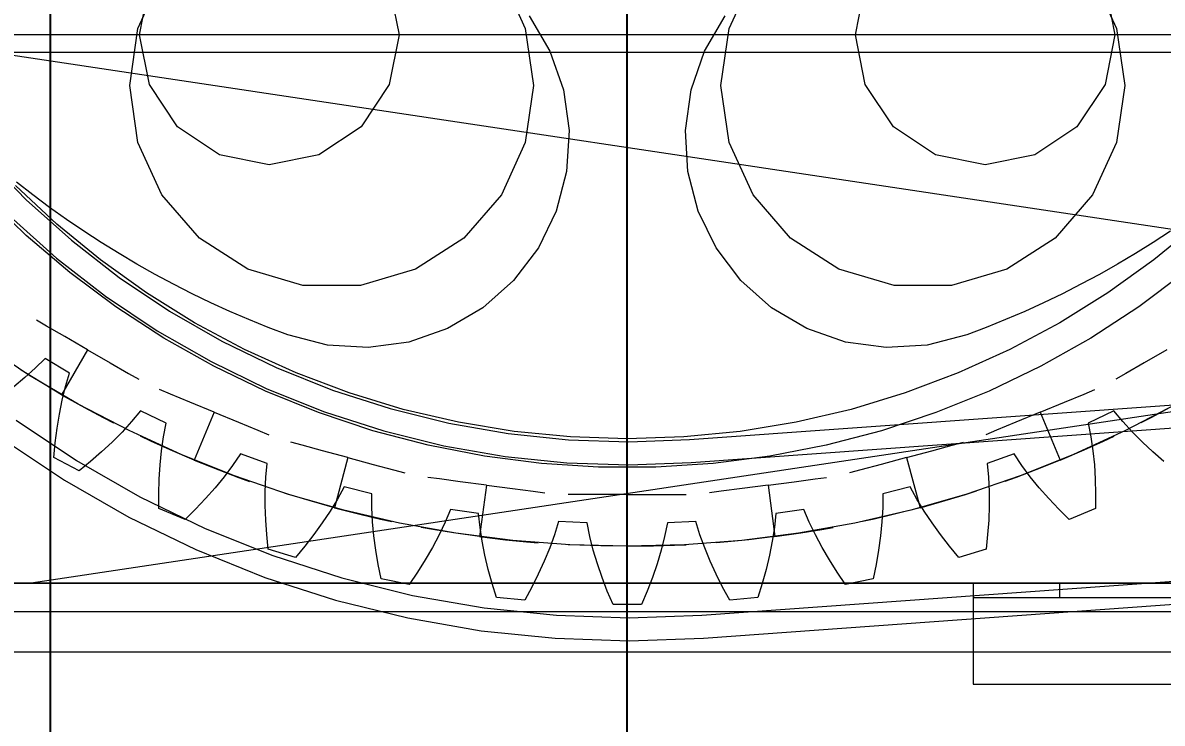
# Model space of a CAD drawing. Header units: millimetres. Extents: x -1970 to 59977, y -65068 to 6837.
# Drawn here: x 25118.6 to 25513.7, y 1271.4 to 1514.2 of the extents above; entities that cross this region are included whole.
import ezdxf

# ---------------------------------------------------------------- set-up
doc = ezdxf.new("R2010")
doc.units = ezdxf.units.MM
for name, color, linetype, lineweight in [('COTAS_O', 1, 'Continuous', 0), ('COTAS_P', 1, 'Continuous', 0), ('lateral_briquetadora', 7, 'Continuous', 0)]:
    doc.layers.add(name, color=color, linetype=linetype, lineweight=lineweight)
doc.dimstyles.new('R19_100', dxfattribs={"dimtxt": 250, "dimasz": 150, "dimexe": 150, "dimexo": 80, "dimgap": 100, "dimtad": 1, "dimtih": 1, "dimtoh": 1, "dimdsep": 46, "dimcen": 0.09, "dimadec": 0, "dimazin": 0, "dimtfac": 1, "dimtdec": 4, "dimtofl": 0, "dimtmove": 0, "dimatfit": 3, "dimfxl": 1, "dimtolj": 1, "dimtzin": 0, "dimarcsym": 0})

# ---------------------------------------------------------------- blocks, each defined once
blk = doc.blocks.new('*D3')
at = {"layer": 'COTAS_P', "color": 0, "lineweight": -2, "transparency": 16777216}
for p, q in [((25334.81, 3271.57), (25051.31, 4199.21)), ((16158.18, 1324.54), (24951.7, 4011.92)), ((16254.38, 496.51), (15970.89, 1424.15))]:
    blk.add_line(p, q, dxfattribs=at)
at = {"layer": 'COTAS_P', "color": 0, "transparency": 16777216}
for points in [[(24944.39, 4035.83), (24959, 3988.02), (25095.15, 4055.76)], [(16150.87, 1348.45), (16165.48, 1300.63), (16014.73, 1280.7)]]:
    blk.add_solid(points, dxfattribs=at)
at = {"layer": 'Defpoints', "color": 0, "transparency": 16777216}
for p in [(25095.15, 4055.76), (25358.19, 3195.06), (16277.76, 420)]:
    blk.add_point(p, dxfattribs=at)
blk = doc.blocks.new('*D5')
at = {"layer": 'COTAS_P', "color": 0, "lineweight": -2, "transparency": 16777216}
for p, q in [((25438.19, 3195.06), (25908.19, 3195.06)), ((25758.19, 150), (25758.19, 3045.06)), ((25438.19, 0), (25908.19, 0))]:
    blk.add_line(p, q, dxfattribs=at)
at = {"layer": 'COTAS_P', "color": 0, "transparency": 16777216}
for points in [[(25733.19, 3045.06), (25783.19, 3045.06), (25758.19, 3195.06)], [(25733.19, 150), (25783.19, 150), (25758.19, 0)]]:
    blk.add_solid(points, dxfattribs=at)
at = {"layer": 'Defpoints', "color": 0, "transparency": 16777216}
for p in [(25358.19, 3195.06), (25758.19, 3195.06), (25358.19, 0)]:
    blk.add_point(p, dxfattribs=at)
blk = doc.blocks.new('*D6')
at = {"layer": 'COTAS_P', "color": 0, "lineweight": -2, "transparency": 16777216}
for p, q in [((25128.19, 1262), (25128.19, 2232)), ((27628.19, 1262), (27628.19, 2232)), ((25278.19, 2082), (27478.19, 2082))]:
    blk.add_line(p, q, dxfattribs=at)
at = {"layer": 'COTAS_P', "color": 0, "transparency": 16777216}
for points in [[(25278.19, 2107), (25278.19, 2057), (25128.19, 2082)], [(27478.19, 2107), (27478.19, 2057), (27628.19, 2082)]]:
    blk.add_solid(points, dxfattribs=at)
at = {"layer": 'Defpoints', "color": 0, "transparency": 16777216}
for p in [(27628.19, 2082), (25128.19, 1182), (27628.19, 1182)]:
    blk.add_point(p, dxfattribs=at)
blk = doc.blocks.new('*D21')
at = {"layer": 'COTAS_O', "color": 0, "lineweight": -2, "transparency": 16777216}
for p, q in [((24708.19, 2300), (25478.19, 2300)), ((25328.19, 150), (25328.19, 2150)), ((24708.19, 0), (25478.19, 0))]:
    blk.add_line(p, q, dxfattribs=at)
at = {"layer": 'COTAS_O', "color": 0, "transparency": 16777216}
for points in [[(25303.19, 2150), (25353.19, 2150), (25328.19, 2300)], [(25303.19, 150), (25353.19, 150), (25328.19, 0)]]:
    blk.add_solid(points, dxfattribs=at)
at = {"layer": 'Defpoints', "color": 0, "transparency": 16777216}
for p in [(24628.19, 2300), (25328.19, 2300), (24628.19, 0)]:
    blk.add_point(p, dxfattribs=at)

msp = doc.modelspace()

# ---------------------------------------------------------------- linework, layer by layer
at = {"layer": 'lateral_briquetadora'}
for p, q in [((25158.522, 1512.186), (25166.799, 1530.31)), ((25284.574, 1530.31), (25292.851, 1512.186)), ((25363.522, 1512.186), (25371.799, 1530.31)), ((25489.574, 1530.31), (25497.851, 1512.186)), ((25159.062, 1510.009), (25162.487, 1527.23)), ((25245.636, 1527.23), (25249.062, 1510.009)), ((25407.312, 1510.009), (25410.737, 1527.23)), ((25493.886, 1527.23), (25497.312, 1510.009)), ((25294.219, 1516.654), (25301.403, 1504.391)), ((25354.97, 1504.391), (25362.154, 1516.654)), ((25548.187, 1510), (25108.187, 1510)), ((25155.687, 1492.465), (25158.522, 1512.186)), ((25162.487, 1492.788), (25159.062, 1510.009)), ((25249.062, 1510.009), (25245.636, 1492.788)), ((25292.851, 1512.186), (25295.687, 1492.465)), ((25360.687, 1492.465), (25363.522, 1512.186)), ((25410.737, 1492.788), (25407.312, 1510.009)), ((25497.312, 1510.009), (25493.886, 1492.788)), ((25497.851, 1512.186), (25500.687, 1492.465)), ((25108.187, 1504), (26348.187, 1504)), ((25108.187, 1504), (26334.853, 1320)), ((26348.187, 1504), (25121.52, 1320)), ((25301.403, 1504.391), (25306.057, 1490.962)), ((25350.316, 1490.962), (25354.97, 1504.391)), ((25349.739, 1369.773), (27106.851, 1495.911)), ((25158.522, 1472.744), (25155.687, 1492.465)), ((25172.242, 1478.189), (25162.487, 1492.788)), ((25245.636, 1492.788), (25235.881, 1478.189)), ((25295.687, 1492.465), (25292.851, 1472.744)), ((25306.057, 1490.962), (25308.002, 1476.884)), ((25348.371, 1476.884), (25350.316, 1490.962)), ((25363.522, 1472.744), (25360.687, 1492.465)), ((25420.492, 1478.189), (25410.737, 1492.788)), ((25493.886, 1492.788), (25484.131, 1478.189)), ((25500.687, 1492.465), (25497.851, 1472.744)), ((25350.312, 1361.793), (27107.423, 1487.931)), ((25186.841, 1468.435), (25172.242, 1478.189)), ((25235.881, 1478.189), (25221.282, 1468.435)), ((25435.091, 1468.435), (25420.492, 1478.189)), ((25484.131, 1478.189), (25469.532, 1468.435)), ((25308.002, 1476.884), (25307.163, 1462.696)), ((25349.21, 1462.696), (25348.371, 1476.884)), ((25166.799, 1454.62), (25158.522, 1472.744)), ((25292.851, 1472.744), (25284.574, 1454.62)), ((25371.799, 1454.62), (25363.522, 1472.744)), ((25497.851, 1472.744), (25489.574, 1454.62)), ((25105.19, 1467.828), (25119.81, 1452.79)), ((25204.062, 1465.009), (25186.841, 1468.435)), ((25221.282, 1468.435), (25204.062, 1465.009)), ((25452.312, 1465.009), (25435.091, 1468.435)), ((25469.532, 1468.435), (25452.312, 1465.009)), ((25307.163, 1462.696), (25303.572, 1448.945)), ((25352.801, 1448.945), (25349.21, 1462.696)), ((25122.126, 1454.558), (25116.426, 1458.997)), ((25119.773, 1440.514), (25105.498, 1454.338)), ((25130.383, 1444.448), (25116.055, 1457.868)), ((25127.919, 1450.24), (25122.126, 1454.558)), ((25179.846, 1439.562), (25166.799, 1454.62)), ((25284.574, 1454.62), (25271.527, 1439.562)), ((25384.846, 1439.562), (25371.799, 1454.62)), ((25489.574, 1454.62), (25476.527, 1439.562)), ((25119.81, 1452.79), (25135.441, 1438.807)), ((25133.802, 1446.047), (25127.919, 1450.24)), ((25114.272, 1447.017), (25130.318, 1432.662)), ((25139.774, 1441.98), (25133.802, 1446.047)), ((25303.572, 1448.945), (25297.368, 1436.158)), ((25359.005, 1436.158), (25352.801, 1448.945)), ((25145.558, 1431.994), (25130.383, 1444.448)), ((25525.99, 1444.448), (25510.815, 1431.994)), ((25134.905, 1427.632), (25119.773, 1440.514)), ((25135.441, 1438.807), (25152.009, 1425.946)), ((25145.83, 1438.04), (25139.774, 1441.98)), ((25196.608, 1428.791), (25179.846, 1439.562)), ((25271.527, 1439.562), (25254.766, 1428.791)), ((25401.608, 1428.791), (25384.846, 1439.562)), ((25476.527, 1439.562), (25459.766, 1428.791)), ((25516.6, 1441.98), (25510.543, 1438.04)), ((25151.968, 1434.23), (25145.83, 1438.04)), ((25158.187, 1430.551), (25151.968, 1434.23)), ((25297.368, 1436.158), (25288.788, 1424.827)), ((25354.107, 1308.929), (27111.218, 1435.067)), ((25367.585, 1424.827), (25359.005, 1436.158)), ((25504.405, 1434.23), (25498.187, 1430.551)), ((25510.543, 1438.04), (25504.405, 1434.23)), ((25130.318, 1432.662), (25147.326, 1419.46)), ((25161.516, 1420.559), (25145.558, 1431.994)), ((25164.482, 1427.006), (25158.187, 1430.551)), ((25498.187, 1430.551), (25491.892, 1427.006)), ((25510.815, 1431.994), (25494.858, 1420.559)), ((25150.83, 1415.747), (25134.905, 1427.632)), ((25170.85, 1423.594), (25164.482, 1427.006)), ((25215.725, 1423.177), (25196.608, 1428.791)), ((25254.766, 1428.791), (25235.649, 1423.177)), ((25354.68, 1300.95), (27111.791, 1427.088)), ((25420.725, 1423.177), (25401.608, 1428.791)), ((25459.766, 1428.791), (25440.649, 1423.177)), ((25491.892, 1427.006), (25485.523, 1423.594)), ((25521.468, 1427.632), (25505.543, 1415.747)), ((25152.009, 1425.946), (25169.431, 1414.27)), ((25177.29, 1420.319), (25170.85, 1423.594)), ((25235.649, 1423.177), (25215.725, 1423.177)), ((25288.788, 1424.827), (25278.162, 1415.389)), ((25378.211, 1415.389), (25367.585, 1424.827)), ((25440.649, 1423.177), (25420.725, 1423.177)), ((25485.523, 1423.594), (25479.083, 1420.319)), ((25147.326, 1419.46), (25165.212, 1407.473)), ((25178.187, 1410.192), (25161.516, 1420.559)), ((25183.798, 1417.182), (25177.29, 1420.319)), ((25479.083, 1420.319), (25472.575, 1417.182)), ((25494.858, 1420.559), (25478.187, 1410.192)), ((25167.485, 1404.906), (25150.83, 1415.747)), ((25190.372, 1414.183), (25183.798, 1417.182)), ((25278.162, 1415.389), (25265.899, 1408.204)), ((25390.474, 1408.204), (25378.211, 1415.389)), ((25472.575, 1417.182), (25466.002, 1414.183)), ((25505.543, 1415.747), (25488.888, 1404.906)), ((25126.843, 1409.099), (25123.331, 1411.127)), ((25169.431, 1414.27), (25187.625, 1403.836)), ((25197.007, 1411.325), (25190.372, 1414.183)), ((25203.702, 1408.609), (25197.007, 1411.325)), ((25459.366, 1411.325), (25452.671, 1408.609)), ((25466.002, 1414.183), (25459.366, 1411.325)), ((25133.171, 1405.446), (25126.843, 1409.099)), ((25165.212, 1407.473), (25183.889, 1396.762)), ((25195.5, 1400.938), (25178.187, 1410.192)), ((25210.453, 1406.035), (25203.702, 1408.609)), ((25265.899, 1408.204), (25252.471, 1403.55)), ((25403.903, 1403.55), (25390.474, 1408.204)), ((25452.671, 1408.609), (25445.92, 1406.035)), ((25478.187, 1410.192), (25460.873, 1400.938)), ((25120.7, 1392.119), (25104.107, 1403.056)), ((25141.062, 1400.89), (25133.171, 1405.446)), ((25184.8, 1395.154), (25167.485, 1404.906)), ((25187.625, 1403.836), (25206.5, 1394.694)), ((25224.204, 1402.444), (25210.453, 1406.035)), ((25252.471, 1403.55), (25238.392, 1401.605)), ((25417.981, 1401.605), (25403.903, 1403.55)), ((25445.92, 1406.035), (25432.169, 1402.444)), ((25488.888, 1404.906), (25471.573, 1395.154)), ((25141.062, 1400.89), (25132.062, 1385.302)), ((25141.062, 1400.89), (25148.952, 1396.334)), ((25213.382, 1392.836), (25195.5, 1400.938)), ((25238.392, 1401.605), (25224.204, 1402.444)), ((25432.169, 1402.444), (25417.981, 1401.605)), ((25460.873, 1400.938), (25442.992, 1392.836)), ((25515.312, 1400.89), (25507.421, 1396.334)), ((25126.371, 1397.869), (25122.941, 1394.479)), ((25134.818, 1392.806), (25126.371, 1397.869)), ((25148.952, 1396.334), (25155.28, 1392.681)), ((25183.889, 1396.762), (25203.266, 1387.377)), ((25202.704, 1386.532), (25184.8, 1395.154)), ((25206.5, 1394.694), (25225.967, 1386.888)), ((25471.573, 1395.154), (25453.669, 1386.532)), ((25507.421, 1396.334), (25501.093, 1392.681)), ((25119.308, 1391.221), (25115.495, 1388.08)), ((25124.223, 1389.949), (25118.015, 1393.808)), ((25122.941, 1394.479), (25119.308, 1391.221)), ((25137.827, 1382.038), (25120.7, 1392.119)), ((25133.445, 1388.184), (25134.818, 1392.806)), ((25155.28, 1392.681), (25158.792, 1390.653)), ((25231.755, 1385.921), (25213.382, 1392.836)), ((25442.992, 1392.836), (25424.618, 1385.921)), ((25501.093, 1392.681), (25497.581, 1390.653)), ((25132.062, 1385.302), (25124.223, 1389.949)), ((25132.284, 1383.443), (25133.445, 1388.184)), ((25169.799, 1385.521), (25166.052, 1387.073)), ((25203.266, 1387.377), (25223.25, 1379.364)), ((25225.967, 1386.888), (25245.93, 1380.457)), ((25486.575, 1385.521), (25490.321, 1387.073)), ((25131.312, 1378.6), (25132.284, 1383.443)), ((25132.062, 1385.302), (25140.006, 1380.837)), ((25176.549, 1382.725), (25169.799, 1385.521)), ((25221.123, 1379.075), (25202.704, 1386.532)), ((25250.541, 1380.222), (25231.755, 1385.921)), ((25424.618, 1385.921), (25405.832, 1380.222)), ((25453.669, 1386.532), (25435.25, 1379.075)), ((25479.824, 1382.725), (25486.575, 1385.521)), ((25155.442, 1372.836), (25137.827, 1382.038)), ((25140.006, 1380.837), (25146.452, 1377.39)), ((25159.407, 1379.663), (25156.326, 1375.953)), ((25168.31, 1375.452), (25159.407, 1379.663)), ((25184.967, 1379.238), (25176.549, 1382.725)), ((25184.967, 1379.238), (25178.079, 1362.608)), ((25184.967, 1379.238), (25193.385, 1375.751)), ((25239.983, 1372.813), (25221.123, 1379.075)), ((25223.25, 1379.364), (25243.744, 1372.762)), ((25245.93, 1380.457), (25266.292, 1375.432)), ((25269.659, 1375.764), (25250.541, 1380.222)), ((25405.832, 1380.222), (25386.714, 1375.764)), ((25435.25, 1379.075), (25416.39, 1372.813)), ((25471.406, 1379.238), (25462.988, 1375.751)), ((25471.406, 1379.238), (25479.824, 1382.725)), ((25471.406, 1379.238), (25478.294, 1362.608)), ((25496.966, 1379.663), (25488.063, 1375.452)), ((25500.047, 1375.953), (25496.966, 1379.663)), ((25518.546, 1382.038), (25500.931, 1372.836)), ((25516.367, 1380.837), (25509.921, 1377.39)), ((25116.305, 1376.487), (25137.258, 1362.445)), ((25130.514, 1373.666), (25131.312, 1378.6)), ((25146.452, 1377.39), (25150.059, 1375.528)), ((25156.326, 1375.953), (25153.03, 1372.354)), ((25167.397, 1370.717), (25168.31, 1375.452)), ((25193.385, 1375.751), (25200.136, 1372.955)), ((25266.292, 1375.432), (25286.955, 1371.837)), ((25289.029, 1372.567), (25269.659, 1375.764)), ((25386.714, 1375.764), (25367.344, 1372.567)), ((25462.988, 1375.751), (25456.237, 1372.955)), ((25488.063, 1375.452), (25488.977, 1370.717)), ((25503.343, 1372.354), (25500.047, 1375.953)), ((25509.921, 1377.39), (25506.314, 1375.528)), ((25129.879, 1368.65), (25130.514, 1373.666)), ((25153.03, 1372.354), (25149.543, 1368.855)), ((25173.5, 1364.539), (25155.442, 1372.836)), ((25200.136, 1372.955), (25203.882, 1371.403)), ((25259.205, 1367.772), (25239.983, 1372.813)), ((25243.744, 1372.762), (25264.647, 1367.603)), ((25286.955, 1371.837), (25307.818, 1369.69)), ((25308.566, 1370.642), (25289.029, 1372.567)), ((25367.344, 1372.567), (25347.808, 1370.642)), ((25416.39, 1372.813), (25397.168, 1367.772)), ((25456.237, 1372.955), (25452.491, 1371.403)), ((25500.931, 1372.836), (25482.873, 1364.539)), ((25506.83, 1368.855), (25503.343, 1372.354)), ((25111.622, 1370), (25133.039, 1355.648)), ((25129.401, 1363.558), (25129.879, 1368.65)), ((25149.543, 1368.855), (25145.884, 1365.451)), ((25163.042, 1369.209), (25159.369, 1370.937)), ((25169.701, 1366.193), (25163.042, 1369.209)), ((25166.706, 1365.886), (25167.397, 1370.717)), ((25215.465, 1367.752), (25211.548, 1368.801)), ((25222.522, 1365.861), (25215.465, 1367.752)), ((25278.711, 1363.974), (25259.205, 1367.772)), ((25264.647, 1367.603), (25285.859, 1363.913)), ((25307.818, 1369.69), (25328.78, 1369.001)), ((25328.187, 1370), (25308.566, 1370.642)), ((25347.808, 1370.642), (25328.187, 1370)), ((25328.78, 1369.001), (25349.739, 1369.773)), ((25397.168, 1367.772), (25377.663, 1363.974)), ((25433.851, 1365.861), (25440.909, 1367.752)), ((25440.909, 1367.752), (25444.825, 1368.801)), ((25486.672, 1366.193), (25493.331, 1369.209)), ((25488.977, 1370.717), (25489.667, 1365.886)), ((25493.331, 1369.209), (25497.004, 1370.937)), ((25510.489, 1365.451), (25506.83, 1368.855)), ((25138.098, 1358.909), (25129.401, 1363.558)), ((25145.884, 1365.451), (25142.066, 1362.136)), ((25166.213, 1360.971), (25166.706, 1365.886)), ((25178.079, 1362.608), (25169.701, 1366.193)), ((25191.956, 1357.167), (25173.5, 1364.539)), ((25194.068, 1364.783), (25191.367, 1360.789)), ((25203.342, 1361.465), (25194.068, 1364.783)), ((25231.324, 1363.502), (25222.522, 1365.861)), ((25231.324, 1363.502), (25226.665, 1346.116)), ((25231.324, 1363.502), (25240.125, 1361.144)), ((25298.419, 1361.432), (25278.711, 1363.974)), ((25285.859, 1363.913), (25307.277, 1361.708)), ((25377.663, 1363.974), (25357.954, 1361.432)), ((25425.05, 1363.502), (25416.249, 1361.144)), ((25425.05, 1363.502), (25433.851, 1365.861)), ((25425.05, 1363.502), (25429.708, 1346.116)), ((25462.305, 1364.783), (25453.031, 1361.465)), ((25465.007, 1360.789), (25462.305, 1364.783)), ((25482.873, 1364.539), (25464.417, 1357.167)), ((25478.294, 1362.608), (25486.672, 1366.193)), ((25489.667, 1365.886), (25490.16, 1360.971)), ((25514.307, 1362.136), (25510.489, 1365.451)), ((25137.258, 1362.445), (25159.139, 1349.896)), ((25142.066, 1362.136), (25138.098, 1358.909)), ((25165.902, 1355.983), (25166.213, 1360.971)), ((25178.079, 1362.608), (25186.538, 1359.219)), ((25186.538, 1359.219), (25193.379, 1356.643)), ((25191.367, 1360.789), (25188.438, 1356.884)), ((25202.897, 1356.663), (25203.342, 1361.465)), ((25240.125, 1361.144), (25247.183, 1359.253)), ((25247.183, 1359.253), (25251.099, 1358.203)), ((25318.251, 1360.159), (25298.419, 1361.432)), ((25307.277, 1361.708), (25328.796, 1361.001)), ((25338.123, 1360.159), (25318.251, 1360.159)), ((25328.796, 1361.001), (25350.312, 1361.793)), ((25357.954, 1361.432), (25338.123, 1360.159)), ((25409.191, 1359.253), (25405.274, 1358.203)), ((25416.249, 1361.144), (25409.191, 1359.253)), ((25453.031, 1361.465), (25453.477, 1356.663)), ((25469.835, 1359.219), (25462.994, 1356.643)), ((25467.935, 1356.884), (25465.007, 1360.789)), ((25478.294, 1362.608), (25469.835, 1359.219)), ((25490.16, 1360.971), (25490.471, 1355.983)), ((25133.039, 1355.648), (25155.403, 1342.822)), ((25165.763, 1350.929), (25165.902, 1355.983)), ((25188.438, 1356.884), (25185.312, 1353.06)), ((25210.761, 1350.739), (25191.956, 1357.167)), ((25193.379, 1356.643), (25197.198, 1355.267)), ((25202.683, 1351.787), (25202.897, 1356.663)), ((25263.059, 1356.095), (25259.039, 1356.624)), ((25270.304, 1355.141), (25263.059, 1356.095)), ((25386.07, 1355.141), (25393.314, 1356.095)), ((25393.314, 1356.095), (25397.334, 1356.624)), ((25464.417, 1357.167), (25445.612, 1350.739)), ((25453.477, 1356.663), (25453.69, 1351.787)), ((25462.994, 1356.643), (25459.175, 1355.267)), ((25471.061, 1353.06), (25467.935, 1356.884)), ((25490.471, 1355.983), (25490.611, 1350.929)), ((25185.312, 1353.06), (25182.004, 1349.313)), ((25202.674, 1346.848), (25202.683, 1351.787)), ((25210.895, 1350.697), (25207.027, 1351.931)), ((25230.022, 1353.371), (25227.724, 1349.132)), ((25239.576, 1350.978), (25230.022, 1353.371)), ((25279.337, 1353.952), (25270.304, 1355.141)), ((25279.337, 1353.952), (25276.988, 1336.106)), ((25279.337, 1353.952), (25288.371, 1352.762)), ((25288.371, 1352.762), (25295.615, 1351.809)), ((25295.615, 1351.809), (25299.635, 1351.279)), ((25360.758, 1351.809), (25356.738, 1351.279)), ((25368.002, 1352.762), (25360.758, 1351.809)), ((25377.036, 1353.952), (25368.002, 1352.762)), ((25377.036, 1353.952), (25386.07, 1355.141)), ((25377.036, 1353.952), (25379.385, 1336.106)), ((25426.351, 1353.371), (25416.797, 1350.978)), ((25428.649, 1349.132), (25426.351, 1353.371)), ((25445.478, 1350.697), (25449.346, 1351.931)), ((25453.69, 1351.787), (25453.699, 1346.848)), ((25474.369, 1349.313), (25471.061, 1353.06)), ((25159.139, 1349.896), (25181.84, 1338.901)), ((25165.786, 1345.814), (25165.763, 1350.929)), ((25182.004, 1349.313), (25178.529, 1345.64)), ((25229.868, 1345.272), (25210.761, 1350.739)), ((25217.89, 1348.576), (25210.895, 1350.697)), ((25226.665, 1346.116), (25217.89, 1348.576)), ((25227.724, 1349.132), (25225.193, 1344.959)), ((25239.603, 1346.156), (25239.576, 1350.978)), ((25311.768, 1350.75), (25307.713, 1350.75)), ((25319.075, 1350.75), (25311.768, 1350.75)), ((25328.187, 1350.75), (25319.075, 1350.75)), ((25328.187, 1350.75), (25328.187, 1332.75)), ((25328.187, 1350.75), (25337.298, 1350.75)), ((25337.298, 1350.75), (25344.605, 1350.75)), ((25344.605, 1350.75), (25348.66, 1350.75)), ((25416.797, 1350.978), (25416.77, 1346.156)), ((25445.612, 1350.739), (25426.505, 1345.272)), ((25431.18, 1344.959), (25428.649, 1349.132)), ((25429.708, 1346.116), (25438.483, 1348.576)), ((25438.483, 1348.576), (25445.478, 1350.697)), ((25477.844, 1345.64), (25474.369, 1349.313)), ((25490.611, 1350.929), (25490.588, 1345.814)), ((25174.896, 1342.04), (25165.786, 1345.814)), ((25178.529, 1345.64), (25174.896, 1342.04)), ((25202.854, 1341.853), (25202.674, 1346.848)), ((25225.193, 1344.959), (25222.456, 1340.847)), ((25226.665, 1346.116), (25235.494, 1343.859)), ((25249.227, 1340.779), (25229.868, 1345.272)), ((25235.494, 1343.859), (25242.613, 1342.198)), ((25239.869, 1341.283), (25239.603, 1346.156)), ((25266.92, 1345.539), (25265.05, 1341.095)), ((25276.663, 1344.094), (25266.92, 1345.539)), ((25277.163, 1339.298), (25276.663, 1344.094)), ((25379.71, 1344.094), (25379.21, 1339.298)), ((25389.453, 1345.539), (25379.71, 1344.094)), ((25391.323, 1341.095), (25389.453, 1345.539)), ((25426.505, 1345.272), (25407.146, 1340.779)), ((25420.879, 1343.859), (25413.76, 1342.198)), ((25416.77, 1346.156), (25416.505, 1341.283)), ((25429.708, 1346.116), (25420.879, 1343.859)), ((25433.917, 1340.847), (25431.18, 1344.959)), ((25453.699, 1346.848), (25453.519, 1341.853)), ((25481.477, 1342.04), (25477.844, 1345.64)), ((25490.588, 1345.814), (25481.477, 1342.04)), ((25155.403, 1342.822), (25178.606, 1331.584)), ((25203.21, 1336.809), (25202.854, 1341.853)), ((25222.456, 1340.847), (25219.532, 1336.794)), ((25240.344, 1336.366), (25239.869, 1341.283)), ((25242.613, 1342.198), (25246.579, 1341.333)), ((25268.789, 1337.273), (25249.227, 1340.779)), ((25265.05, 1341.095), (25262.94, 1336.694)), ((25304.409, 1341.361), (25302.983, 1336.755)), ((25314.246, 1340.878), (25304.409, 1341.361)), ((25315.214, 1336.154), (25314.246, 1340.878)), ((25342.127, 1340.878), (25341.159, 1336.154)), ((25351.964, 1341.361), (25342.127, 1340.878)), ((25353.39, 1336.755), (25351.964, 1341.361)), ((25407.146, 1340.779), (25387.584, 1337.273)), ((25393.434, 1336.694), (25391.323, 1341.095)), ((25413.76, 1342.198), (25409.794, 1341.333)), ((25416.505, 1341.283), (25416.029, 1336.366)), ((25436.841, 1336.794), (25433.917, 1340.847)), ((25453.519, 1341.853), (25453.163, 1336.809)), ((25181.84, 1338.901), (25205.252, 1329.514)), ((25203.734, 1331.722), (25203.21, 1336.809)), ((25219.532, 1336.794), (25216.434, 1332.798)), ((25241.012, 1331.413), (25240.344, 1336.366)), ((25260.755, 1338.59), (25256.759, 1339.308)), ((25262.94, 1336.694), (25260.619, 1332.333)), ((25267.967, 1337.4), (25260.755, 1338.59)), ((25276.988, 1336.106), (25267.967, 1337.4)), ((25288.503, 1334.763), (25268.789, 1337.273)), ((25276.988, 1336.106), (25286.036, 1335.021)), ((25277.905, 1334.474), (25277.163, 1339.298)), ((25302.983, 1336.755), (25301.314, 1332.168)), ((25316.425, 1331.426), (25315.214, 1336.154)), ((25341.159, 1336.154), (25339.948, 1331.426)), ((25355.059, 1332.168), (25353.39, 1336.755)), ((25387.584, 1337.273), (25367.87, 1334.763)), ((25379.385, 1336.106), (25370.337, 1335.021)), ((25379.21, 1339.298), (25378.468, 1334.474)), ((25379.385, 1336.106), (25388.406, 1337.4)), ((25388.406, 1337.4), (25395.618, 1338.59)), ((25395.754, 1332.333), (25393.434, 1336.694)), ((25395.618, 1338.59), (25399.614, 1339.308)), ((25416.029, 1336.366), (25415.361, 1331.413)), ((25439.939, 1332.798), (25436.841, 1336.794)), ((25453.163, 1336.809), (25452.639, 1331.722)), ((25178.606, 1331.584), (25202.535, 1321.989)), ((25213.171, 1328.859), (25203.734, 1331.722)), ((25216.434, 1332.798), (25213.171, 1328.859)), ((25260.619, 1332.333), (25258.106, 1328.013)), ((25278.86, 1329.628), (25277.905, 1334.474)), ((25286.036, 1335.021), (25293.31, 1334.304)), ((25308.319, 1333.253), (25288.503, 1334.763)), ((25293.31, 1334.304), (25297.356, 1333.964)), ((25301.314, 1332.168), (25299.432, 1327.601)), ((25311.768, 1333.094), (25307.713, 1333.285)), ((25328.187, 1332.75), (25308.319, 1333.253)), ((25319.074, 1332.856), (25311.768, 1333.094)), ((25328.187, 1332.75), (25319.074, 1332.856)), ((25348.054, 1333.253), (25328.187, 1332.75)), ((25328.187, 1332.75), (25337.299, 1332.856)), ((25337.299, 1332.856), (25344.605, 1333.094)), ((25344.605, 1333.094), (25348.66, 1333.285)), ((25367.87, 1334.763), (25348.054, 1333.253)), ((25356.941, 1327.601), (25355.059, 1332.168)), ((25363.063, 1334.304), (25359.018, 1333.964)), ((25370.337, 1335.021), (25363.063, 1334.304)), ((25378.468, 1334.474), (25377.513, 1329.628)), ((25398.267, 1328.013), (25395.754, 1332.333)), ((25443.202, 1328.859), (25439.939, 1332.798)), ((25452.639, 1331.722), (25443.202, 1328.859)), ((25205.252, 1329.514), (25229.26, 1321.779)), ((25241.861, 1326.429), (25241.012, 1331.413)), ((25258.106, 1328.013), (25255.414, 1323.733)), ((25280.01, 1324.764), (25278.86, 1329.628)), ((25299.432, 1327.601), (25297.355, 1323.056)), ((25317.851, 1326.697), (25316.425, 1331.426)), ((25339.948, 1331.426), (25338.523, 1326.697)), ((25359.018, 1323.056), (25356.941, 1327.601)), ((25377.513, 1329.628), (25376.363, 1324.764)), ((25400.959, 1323.733), (25398.267, 1328.013)), ((25415.361, 1331.413), (25414.512, 1326.429)), ((25242.882, 1321.417), (25241.861, 1326.429)), ((25255.414, 1323.733), (25252.554, 1319.493)), ((25281.344, 1319.887), (25280.01, 1324.764)), ((25319.472, 1321.969), (25317.851, 1326.697)), ((25338.523, 1326.697), (25336.901, 1321.969)), ((25376.363, 1324.764), (25375.03, 1319.887)), ((25403.82, 1319.493), (25400.959, 1323.733)), ((25414.512, 1326.429), (25413.492, 1321.417)), ((24628.187, 1320), (26828.187, 1320)), ((24748.187, 1320), (26708.187, 1320)), ((24832.187, 1320), (26334.853, 1320)), ((25121.52, 1320), (24832.187, 1320)), ((26624.187, 1320), (25121.52, 1320)), ((25202.535, 1321.989), (25227.074, 1314.084)), ((25229.26, 1321.779), (25253.749, 1315.736)), ((25252.554, 1319.493), (25242.882, 1321.417)), ((25282.85, 1314.999), (25281.344, 1319.887)), ((25297.355, 1323.056), (25295.096, 1318.532)), ((25321.277, 1317.246), (25319.472, 1321.969)), ((25336.901, 1321.969), (25335.096, 1317.246)), ((25361.277, 1318.532), (25359.018, 1323.056)), ((25375.03, 1319.887), (25373.523, 1314.999)), ((25413.492, 1321.417), (25403.82, 1319.493)), ((25448.187, 1320), (25478.187, 1320)), ((25448.187, 1320), (25448.187, 1315)), ((25478.187, 1315), (25478.187, 1320)), ((25253.749, 1315.736), (25278.599, 1311.412)), ((25295.096, 1318.532), (25292.664, 1314.032)), ((25323.256, 1312.529), (25321.277, 1317.246)), ((25335.096, 1317.246), (25333.117, 1312.529)), ((25363.709, 1314.032), (25361.277, 1318.532)), ((25227.074, 1314.084), (25252.104, 1307.907)), ((25292.664, 1314.032), (25282.85, 1314.999)), ((25333.117, 1312.529), (25323.256, 1312.529)), ((25373.523, 1314.999), (25363.709, 1314.032)), ((25448.187, 1315), (26008.187, 1315)), ((25448.187, 1315), (25448.187, 1285)), ((25448.187, 1315), (25478.187, 1315)), ((25638.187, 1310), (25038.187, 1310)), ((25252.104, 1307.907), (25277.503, 1303.488)), ((25278.599, 1311.412), (25303.69, 1308.83)), ((25303.69, 1308.83), (25328.9, 1308.001)), ((25328.9, 1308.001), (25354.107, 1308.929)), ((25277.503, 1303.488), (25303.149, 1300.848)), ((25303.149, 1300.848), (25328.916, 1300.001)), ((25328.916, 1300.001), (25354.68, 1300.95)), ((25858.187, 1296), (24878.187, 1296)), ((25448.187, 1285), (26008.187, 1285))]:
    msp.add_line(p, q, dxfattribs=at)

# ---------------------------------------------------------------- dimensions: what is measured, and where the dimension line sits
at = {"layer": 'COTAS_O'}
dim = msp.add_aligned_dim(p1=(24628.187, 0), p2=(24628.187, 2300), distance=-700, text='<> O', dimstyle='R19_100', dxfattribs=at)
dim.commit()
dim.dimension.update_dxf_attribs({"geometry": '*D21', "text_midpoint": (25328.187, 1150)})
at = {"layer": 'COTAS_P'}
for p1, p2, distance, picture, middle in [((16277.765, 420), (25358.187, 3195.061), 900, '*D3', (20554.937, 2668.234)), ((25358.187, 0), (25358.187, 3195.061), -400, '*D5', (25758.187, 1597.53)), ((25128.187, 1182), (27628.187, 1182), 900, '*D6', (26378.187, 2082))]:
    dim = msp.add_aligned_dim(p1=p1, p2=p2, distance=distance, text='<> P', dimstyle='R19_100', dxfattribs=at)
    dim.commit()
    dim.dimension.update_dxf_attribs({"geometry": picture, "text_midpoint": middle})

doc.saveas('drawing.dxf')
